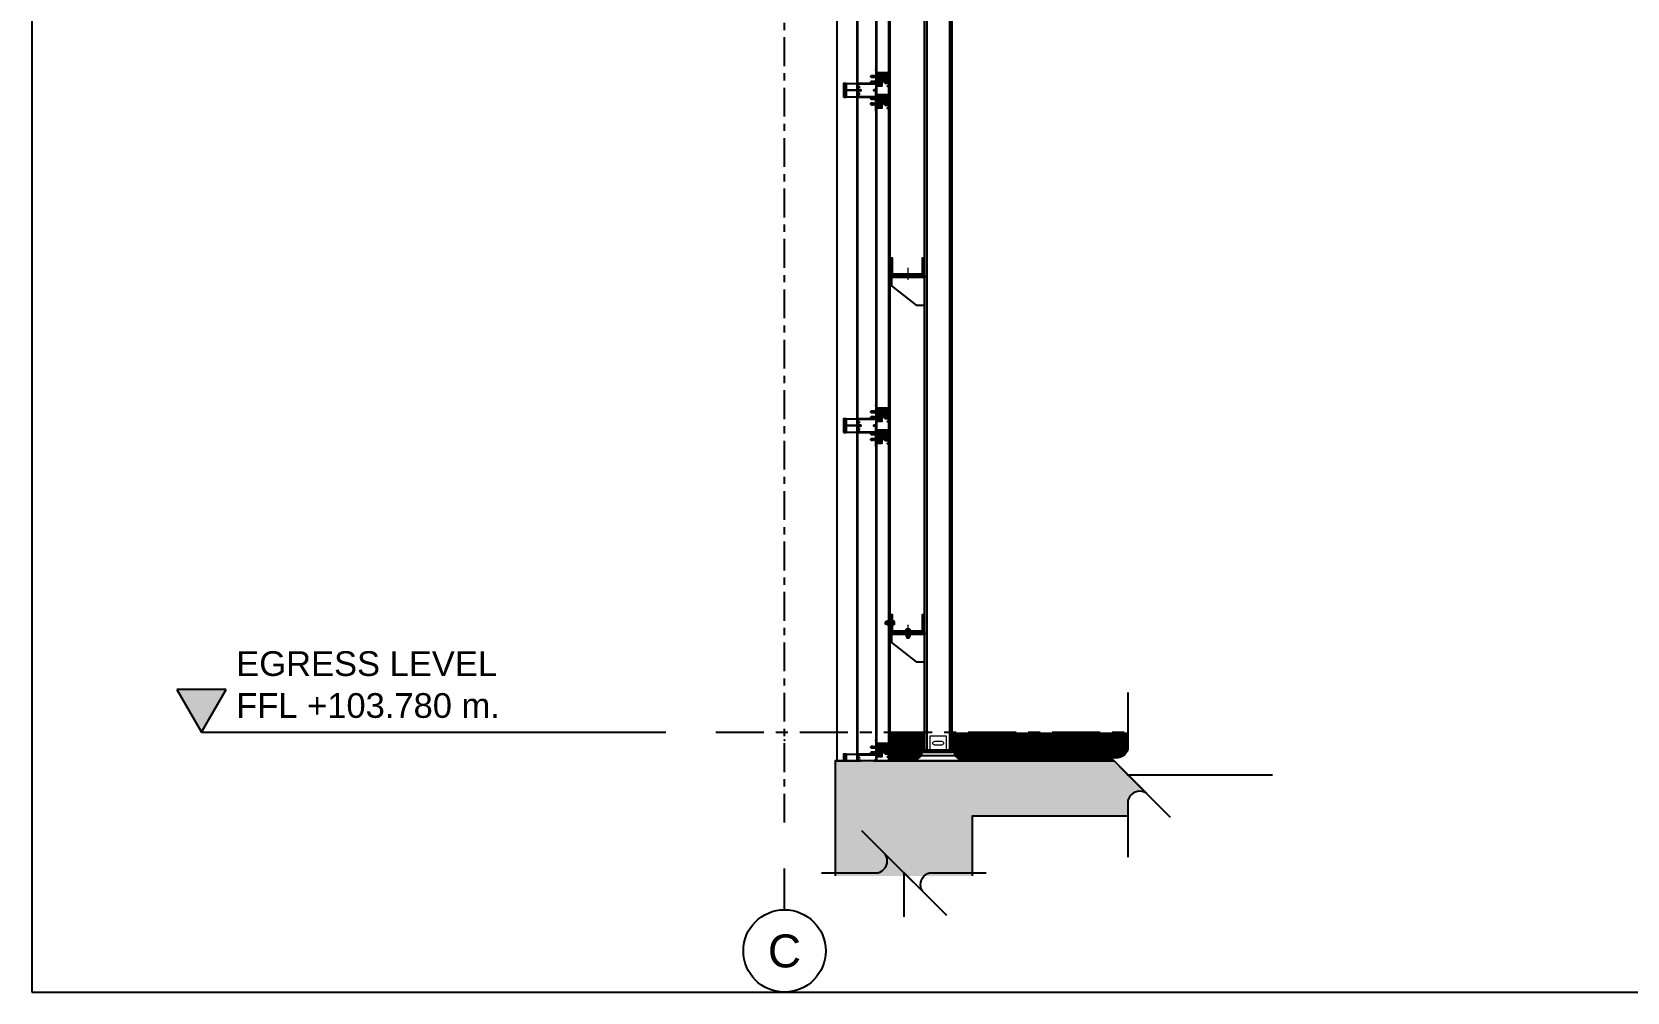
# Model space of a CAD drawing. Header units: millimetres. Extents: x -1379 to 1385823, y -4884429 to 548763.
# Drawn here: x 740051 to 745863, y -2342142 to -2338644 of the extents above; entities that cross this region are included whole.
import ezdxf
from ezdxf.enums import TextEntityAlignment as Align
from ezdxf.xclip import XClip

# ---------------------------------------------------------------- set-up
doc = ezdxf.new("R2010")
doc.units = ezdxf.units.MM
doc.header["$XCLIPFRAME"] = 0
doc.set_wipeout_variables(frame=1)
for name, pattern in [('CENTER', [50.8, 31.75, -6.35, 6.35, -6.35]), ('HIDDEN', [0.375, 0.25, -0.125]), ('TA_GL_000.70000', [1.925, 0.7, -0.175, 0.175, -0.175, 0.7]), ('TA_HL_001.00000', [6.5, 3.55, -2.95]), ('XKITLINE00', [0])]:
    doc.linetypes.add(name, pattern=pattern)
for name, color, linetype in [('000 - 0_SYM_DWG_BREAKER_DEF_SUB', 7, 'Continuous'), ('000 - 0_SYM_DWG_BREAKER_MAIN_COLOR_1', 7, 'Continuous'), ('000 - 0_SYM_DWG_BREAKER_WIPEOUT_', 7, 'Continuous'), ('000 - 0_SYM_DWG_GRID-BUBBLE_MAIN_COLOR_6', 7, 'Continuous'), ('000 - 0_SYM_DWG_GRIDLINE_MAIN_COLOR_251', 7, 'Continuous'), ('000 - 0_SYM_DWG_LEVEL_MAIN_COLOR_2', 7, 'Continuous'), ('000 - 0_SYM_DWG_LEVEL_TEXT', 7, 'Continuous'), ('000 - 0_SYM_DWG_SLOPE-SYM_TEXT_COLOR_3', 7, 'Continuous'), ('000 - CONCRETE_COL_CUT_COLOR_1', 7, 'Continuous'), ('000 - CONCRETE_COL_CUT_COLOR_5', 7, 'Continuous'), ('000 - CONCRETE_COL_HATCH_', 7, 'Continuous'), ('000 - CONCRETE_COL_WIPEOUT_', 7, 'Continuous'), ('000 - CONCRETE_WALL_CUT_COLOR_1', 7, 'Continuous'), ('000 - GRID', 7, 'CENTER'), ('000 - STRUCTURE_STEEL_ACCESORIES_MAIN_COLOR_1', 7, 'Continuous'), ('000 - STRUCTURE_STEEL_FASTERN_MAIN_COLOR_2', 7, 'Continuous'), ('000 - STRUCTURE_STEEL_FRAMING_CUT_COLOR_4', 7, 'Continuous'), ('000 - STRUCTURE_STEEL_FRAMING_HATCH_', 7, 'Continuous'), ('000 - STRUCTURE_STEEL_FRAMING_MAIN_COLOR_1', 7, 'Continuous'), ('000 - STRUCTURE_STEEL_FRAMING_MAIN_COLOR_2', 7, 'Continuous'), ('000 - STRUCTURE_STEEL_FRAMING_SUB_COLOR_2', 7, 'Continuous'), ('000 - STRUCTURE_STEEL_FRAMING_WIPEOUT_', 7, 'Continuous'), ('010 - ASPG_ACCESSORIES_MAIN_COLOR_1', 7, 'Continuous'), ('010 - ASPG_ACCESSORIES_MAIN_COLOR_2', 7, 'Continuous'), ('010 - ASPG_ACCESSORIES_SUB_COLOR_3', 7, 'Continuous'), ('010 - ASPG_EXTR_MAIN_COLOR_2', 7, 'Continuous'), ('010 - ASPG_EXTR_WIPEOUT_', 7, 'Continuous'), ('010 - ASPG_FASTERN_DEF_SUB', 7, 'Continuous'), ('010 - ASPG_FASTERN_MAIN_COLOR_1', 7, 'Continuous'), ('010 - ASPG_FASTERN_MAIN_COLOR_251', 7, 'Continuous'), ('010 - ASPG_FASTERN_SUB_COLOR_2', 7, 'Continuous'), ('010 - ASPG_FASTERN_WIPEOUT_', 7, 'Continuous'), ('010 - ASPG_FRAMING_CUT_COLOR_4', 7, 'Continuous'), ('010 - ASPG_FRAMING_HATCH_', 7, 'Continuous'), ('010 - ASPG_FRAMING_SUB_COLOR_2', 7, 'Continuous'), ('010 - ASPG_FRAMING_WIPEOUT_', 7, 'Continuous'), ('Center Line', 7, 'CENTER'), ('HATCH', 7, 'Continuous')]:
    doc.layers.add(name, color=color, linetype=linetype)
doc.layers.add('000 - STRUCTURE_STEEL_FRAMING_DEF_SUB', color=7, linetype='Continuous', plot=False)
doc.layers.add('010 - ASPG_ACCESSORIES_DEF_SUB', color=7, linetype='Continuous', plot=False)
doc.layers.add('Part', color=7, linetype='Continuous', lineweight=0)
doc.layers.add('SCREW', color=7, linetype='Continuous', lineweight=5)
doc.layers.get('000 - CONCRETE_WALL_CUT_COLOR_1').off()
doc.styles.add('ARIAL', font='arial.ttf')
doc.styles.add('Arial_1', font='arial.ttf', dxfattribs={"height": 125})
doc.styles.add('TA', font='', dxfattribs={"height": 4.5})
doc.styles.get('TA').set_extended_font_data('Cordia New')
pattern_1 = [(45, (2715.48714, 3084.9077), (-0.265165043, 0.265165043), []), (45, (2715.6639, 3084.9077), (-0.265165043, 0.265165043), [])]

# ---------------------------------------------------------------- blocks, each defined once
blk = doc.blocks.new('*U3376')
at = {"layer": '000 - CONCRETE_COL_HATCH_'}
h = blk.add_hatch(dxfattribs=at)
h.set_pattern_fill('AR-CONC', scale=0.04)
h.set_pattern_definition([(50, (25320, -793606.8257), (7.28738676, -0.63756342), [0.762, -8.382]), (355, (25320, -793606.826), (-1.40973686, 7.64227381), [0.6096, -6.70562337]), (100.4514447, (25320.607, -793606.879), (5.877649884, 7.004710076), [0.64760035, -7.123609784]), (46.1842, (25320, -793604.794), (10.84316164, -1.68169312), [1.143, -12.573]), (96.6355576, (25320.904, -793604.934), (9.49616536, 9.89704498), [0.97140093, -10.68542433]), (351.1841512, (25320, -793604.794), (9.49616536, 9.89704498), [0.91439868, -10.05838928]), (21, (25321.016, -793605.3017), (6.06457565, -4.090607927), [0.762, -8.382]), (326, (25321.016, -793605.302), (2.472081134, 7.367518645), [0.6096, -6.7056]), (71.451445, (25321.5214, -793605.6426), (8.53665677, 3.276910755), [0.64760035, -7.123597504]), (37.5, (25320, -793606.8257), (0.12354413, 3.382201555), [0, -6.62432, 0, -6.8072, 0, -6.731]), (7.5, (25320, -793606.8257), (2.6727865, 4.007222993), [0, -3.88112, 0, -6.47192, 0, -2.5654]), (327.5, (25317.7343, -793606.8257), (5.423623807, -0.22914976), [0, -2.54, 0, -7.9248, 0, -10.5156]), (317.5, (25316.7183, -793606.8257), (5.925167255, 1.01705964), [0, -3.302, 0, -5.26288, 0, -7.4676])])
h.paths.add_polyline_path([(0, 0), (0, 5750), (4390, 5750), (4390, 5250), (4690, 5250), (4690, 5750), (6390, 5750), (6390, 5350), (6690, 5350), (6690, 5950), (-500, 5950), (-500, 0)])
at = {"layer": '000 - CONCRETE_COL_CUT_COLOR_1', "color": 7, "lineweight": -2}
for points in [[(0, 0), (0, 5750), (4390, 5750)], [(6690, 5950), (-500, 5950), (-500, 0)]]:
    blk.add_lwpolyline(points, dxfattribs=at)
blk = doc.blocks.new('C-1-IV01-AR-2553-01-B_20260707-194854_SEC_2553')
at = {"layer": '000 - CONCRETE_COL_CUT_COLOR_5', "color": 7}
blk.add_blockref('*U3376', (685, 97725), dxfattribs=at)
blk = doc.blocks.new('*A2482')
at = {"layer": 'Part', "color": 7, "linetype": 'XKITLINE00', "lineweight": 0}
for p, q in [((560.731873, 232.946249), (560.571873, 232.946249)), ((560.571873, 232.946249), (560.571873, 231.646249)), ((560.731873, 231.766249), (560.731873, 232.946249)), ((563.071873, 232.946249), (562.911873, 232.946249)), ((562.911873, 232.946249), (562.911873, 231.766249)), ((563.071873, 231.646249), (563.071873, 232.946249)), ((560.571873, 231.646249), (563.071873, 231.646249)), ((562.911873, 231.766249), (560.731873, 231.766249))]:
    blk.add_line(p, q, dxfattribs=at)
blk = doc.blocks.new('*A2483')
at = {"layer": 'Part', "color": 7, "linetype": 'XKITLINE00', "lineweight": 0}
for p, q in [((560.671873, 231.526249), (560.671873, 231.646249)), ((563.071873, 231.526249), (560.671873, 231.526249)), ((563.071873, 231.646249), (563.071873, 231.526249))]:
    blk.add_line(p, q, dxfattribs=at)
blk = doc.blocks.new('*U2484')
at = {"color": 7}
blk.add_wipeout([(-120, 100), (-120, 106), (-125, 106), (-125, 171), (-117, 171), (-117, 112), (-8, 112), (-8, 171), (0, 171), (0, 106), (0, 100), (0, 0), (-30, 0), (-120, 70)], dxfattribs=at)
at = {"layer": '000 - STRUCTURE_STEEL_FRAMING_HATCH_'}
h = blk.add_hatch(dxfattribs=at)
h.set_pattern_fill('ANSI32', scale=0.5)
h.paths.add_polyline_path([(-125, 171), (-125, 106), (0, 106), (0, 171), (-8, 171), (-8, 112), (-117, 112), (-117, 171)])
h = blk.add_hatch(dxfattribs=at)
h.set_pattern_fill('ANSI32', style=0)
h.set_pattern_definition(pattern_1)
h.paths.add_polyline_path([(-38, 106), (-38, 100), (-82, 100), (-82, 106)], flags=17)
h = blk.add_hatch(dxfattribs=at)
h.set_pattern_fill('ANSI32', style=0)
h.set_pattern_definition(pattern_1)
h.paths.add_polyline_path([(-53, 112), (-53, 106), (-67, 106), (-67, 112)], flags=17)
at = {"layer": '000 - STRUCTURE_STEEL_FRAMING_CUT_COLOR_4', "color": 7}
blk.add_lwpolyline([(-125, 171), (-125, 106), (0, 106), (0, 171), (-8, 171), (-8, 112), (-117, 112), (-117, 171), (-125, 171)], dxfattribs=at)
at = {"layer": '000 - STRUCTURE_STEEL_FRAMING_DEF_SUB', "color": 7, "linetype": 'XKITLINE00', "lineweight": 0}
blk.add_line((-60, 92.1), (-60, 135), dxfattribs=at)
blk.add_line((-60, 92.1), (-60, 135), dxfattribs=at)
at = {"layer": '000 - STRUCTURE_STEEL_FRAMING_HATCH_', "color": 7, "linetype": 'XKITLINE00', "lineweight": 0}
for p, q in [((-82, 100), (-82, 106)), ((-82, 100), (-82, 106)), ((-67, 106), (-67, 112)), ((-67, 106), (-67, 112)), ((-53, 106), (-53, 112)), ((-53, 106), (-53, 112)), ((-38, 100), (-38, 106)), ((-38, 100), (-38, 106))]:
    blk.add_line(p, q, dxfattribs=at)
at = {"layer": '000 - STRUCTURE_STEEL_FRAMING_MAIN_COLOR_2', "color": 7}
blk.add_lwpolyline([(-120, 106), (0, 106), (0, 100), (-120, 100)], close=True, dxfattribs=at)
blk.add_lwpolyline([(-120, 100), (-120, 70), (-30, 0), (0, 0), (0, 100), (-120, 100)], dxfattribs=at)
at = {"color": 7, "lineweight": 0, "xscale": 50, "yscale": 50, "zscale": 50}
blk.add_blockref('*A2482', (-28153.6, -11476.3), dxfattribs=at)
at = {"layer": '000 - STRUCTURE_STEEL_FRAMING_MAIN_COLOR_2', "color": 7, "xscale": 50, "yscale": 50, "zscale": 50}
blk.add_blockref('*A2483', (-28153.6, -11476.3), dxfattribs=at)
blk = doc.blocks.new('*U3395')
at = {"color": 7}
blk.add_wipeout([(-50, 40), (50, 40), (50, 5110), (-50, 5110)], dxfattribs=at)
blk.add_wipeout([(-225, 0), (-175, 0), (-175, 6150), (-225, 6150)], dxfattribs=at).dxf.layer = '000 - STRUCTURE_STEEL_FRAMING_WIPEOUT_'
at = {"layer": '000 - STRUCTURE_STEEL_ACCESORIES_MAIN_COLOR_1', "color": 7, "lineweight": 0}
for p, q in [((30, 5060), (-30, 5060)), ((30, 90), (-30, 90))]:
    blk.add_line(p, q, dxfattribs=at)
at = {"layer": '000 - STRUCTURE_STEEL_FRAMING_SUB_COLOR_2', "color": 7}
blk.add_lwpolyline([(-42, 5110), (42, 5110), (42, 40), (-42, 40)], close=True, dxfattribs=at)
at = {"color": 7}
for p in [(-50, 1661.5), (-50, 361.5)]:
    blk.add_blockref('*U2484', p, dxfattribs=at)
blk.add_wipeout([(60, 20), (60, 30), (-60, 30), (-60, 20), (-80, 0), (80, 0)], dxfattribs=at)
blk.add_wipeout([(60, 5130), (60, 5120), (-60, 5120), (-60, 5130), (-80, 5150), (80, 5150)], dxfattribs=at).dxf.layer = '000 - STRUCTURE_STEEL_FRAMING_WIPEOUT_'
at = {"layer": '000 - STRUCTURE_STEEL_ACCESORIES_MAIN_COLOR_1', "color": 7, "lineweight": 0}
for p, q in [((-30, 90), (-30, 30)), ((30, 30), (30, 90)), ((30, 35), (-30, 35))]:
    blk.add_line(p, q, dxfattribs=at)
blk.add_lwpolyline([(-15.2, 71.5), (-12.5, 72), (12.5, 72), (15.2, 71.5), (17.4, 69.9), (19, 67.7), (19.5, 65), (19, 62.3), (17.4, 60.1), (15.2, 58.5), (12.5, 58), (-12.5, 58), (-15.2, 58.5), (-17.4, 60.1), (-19, 62.3), (-19.5, 65), (-19, 67.7), (-17.4, 69.9), (-15.2, 71.5)], close=True, dxfattribs=at)
at = {"layer": '000 - STRUCTURE_STEEL_FASTERN_MAIN_COLOR_2', "color": 7}
blk.add_line((-60, 20), (60, 20), dxfattribs=at)
at = {"layer": '000 - STRUCTURE_STEEL_FASTERN_MAIN_COLOR_2', "color": 7, "lineweight": 0}
blk.add_lwpolyline([(60, 20), (60, 30), (-60, 30), (-60, 20), (-80, 0), (80, 0)], close=True, dxfattribs=at)
at = {"layer": '000 - STRUCTURE_STEEL_FRAMING_MAIN_COLOR_1', "color": 7}
for points in [[(-225, 0), (-180, 0), (-180, 6150), (-225, 6150)], [(-180, 0), (-175, 0), (-175, 6150), (-180, 6150)]]:
    blk.add_lwpolyline(points, close=True, dxfattribs=at)
at = {"color": 7}
blk.add_wipeout([(60, 5130), (60, 5120), (-60, 5120), (-60, 5130), (-80, 5150), (80, 5150)], dxfattribs=at)
at = {"layer": '000 - STRUCTURE_STEEL_ACCESORIES_MAIN_COLOR_1', "color": 7, "lineweight": 0}
for p, q in [((-30, 5060), (-30, 5120)), ((30, 5115), (-30, 5115)), ((30, 5120), (30, 5060))]:
    blk.add_line(p, q, dxfattribs=at)
blk.add_lwpolyline([(-15.2, 5078.5), (-12.5, 5078), (12.5, 5078), (15.2, 5078.5), (17.4, 5080.1), (19, 5082.3), (19.5, 5085), (19, 5087.7), (17.4, 5089.9), (15.2, 5091.5), (12.5, 5092), (-12.5, 5092), (-15.2, 5091.5), (-17.4, 5089.9), (-19, 5087.7), (-19.5, 5085), (-19, 5082.3), (-17.4, 5080.1), (-15.2, 5078.5)], close=True, dxfattribs=at)
at = {"layer": '000 - STRUCTURE_STEEL_FASTERN_MAIN_COLOR_2', "color": 7}
blk.add_line((-60, 5130), (60, 5130), dxfattribs=at)
at = {"layer": '000 - STRUCTURE_STEEL_FASTERN_MAIN_COLOR_2', "color": 7, "lineweight": 0}
blk.add_lwpolyline([(60, 5130), (60, 5120), (-60, 5120), (-60, 5130), (-80, 5150), (80, 5150)], close=True, dxfattribs=at)
at = {"layer": '000 - STRUCTURE_STEEL_FRAMING_MAIN_COLOR_1', "color": 7}
blk.add_lwpolyline([(42, 5110), (50, 5110), (50, 40), (42, 40)], close=True, dxfattribs=at)
at = {"color": 7}
for p in [(-50, 4261.5), (-50, 2961.5)]:
    blk.add_blockref('*U2484', p, dxfattribs=at)
at = {"layer": '000 - STRUCTURE_STEEL_FRAMING_MAIN_COLOR_1', "color": 7}
blk.add_lwpolyline([(-50, 5110), (-42, 5110), (-42, 40), (-50, 40)], close=True, dxfattribs=at)
blk = doc.blocks.new('000_ASPG_TYP_FILES_20260218-010703_FRAME_EXTR_HONLIZONTAL')
at = {"layer": '010 - ASPG_FRAMING_HATCH_'}
h = blk.add_hatch(dxfattribs=at)
h.set_pattern_fill('ANSI32', scale=0.1)
edge = h.paths.add_edge_path()
edge.add_line((74.7, 2), (25, 2))
edge.add_line((25, 2), (25, 67))
edge.add_arc((24.7, 67), 0.3, 0, 90)
edge.add_line((24.7, 67.3), (0.3, 67.3))
edge.add_arc((0.3, 67), 0.3, 90, 180)
edge.add_line((0, 67), (0, 57.6))
edge.add_arc((0.3, 57.6), 0.3, 180, 270)
edge.add_line((0.3, 57.3), (1.7, 57.3))
edge.add_arc((1.7, 57.6), 0.3, 270, 360)
edge.add_line((2, 57.6), (2, 65))
edge.add_arc((2.3, 65), 0.3, 90, 180, ccw=False)
edge.add_line((2.3, 65.3), (22.7, 65.3))
edge.add_arc((22.7, 65), 0.3, 0, 90, ccw=False)
edge.add_line((23, 65), (23, 49))
edge.add_line((23, 49), (23.5, 48.5))
edge.add_line((23.5, 48.5), (23, 48))
edge.add_line((23, 48), (23, 22.3))
edge.add_line((23, 22.3), (23.5, 21.8))
edge.add_line((23.5, 21.8), (23, 21.3))
edge.add_line((23, 21.3), (23, 2.3))
edge.add_arc((22.7, 2.3), 0.3, -90, 0, ccw=False)
edge.add_line((22.7, 2), (2.3, 2))
edge.add_arc((2.3, 2.3), 0.3, 180, 270, ccw=False)
edge.add_line((2, 2.3), (2, 9.7))
edge.add_arc((1.7, 9.7), 0.3, 0, 90)
edge.add_line((1.7, 10), (0.3, 10))
edge.add_arc((0.3, 9.7), 0.3, 90, 180)
edge.add_line((0, 9.7), (0, 0.3))
edge.add_arc((0.3, 0.3), 0.3, 180, 270)
edge.add_line((0.3, 0), (74.7, 0))
at = {"layer": '010 - ASPG_ACCESSORIES_DEF_SUB', "color": 7}
for p in [(0, 67.3), (25, 67.3), (25, 67.3), (0, 57.3), (0, 10), (0, 10), (0, 0), (75, 2), (75, 0)]:
    blk.add_point(p, dxfattribs=at)
at = {"layer": '010 - ASPG_FRAMING_CUT_COLOR_4', "color": 7}
blk.add_line((75, 0.3), (75, 1.7), dxfattribs=at)
blk.add_lwpolyline([(74.7, 2), (25, 2), (25, 67, 0.414214), (24.7, 67.3), (0.3, 67.3, 0.414214), (0, 67), (0, 57.6, 0.414214), (0.3, 57.3), (1.7, 57.3, 0.414214), (2, 57.6), (2, 65, -0.414214), (2.3, 65.3), (22.7, 65.3, -0.414214), (23, 65), (23, 49), (23.5, 48.5), (23, 48), (23, 22.3), (23.5, 21.8), (23, 21.3), (23, 2.3, -0.414214), (22.7, 2), (2.3, 2, -0.414214), (2, 2.3), (2, 9.7, 0.414214), (1.7, 10), (0.3, 10, 0.414214), (0, 9.7), (0, 0.3, 0.414214), (0.3, 0), (74.7, 0)], format="xyb", dxfattribs=at)
for centre, start, end in [((2.3, 65), 90, 180), ((0.3, 57.6), 180, 270), ((0.3, 9.7), 90, 180), ((0.3, 0.3), 180, 270), ((1.7, 57.6), 270, 0), ((1.7, 9.7), 0, 90), ((2.3, 2.3), 180, 270), ((22.7, 2.3), 270, 0), ((74.7, 1.7), 0, 90), ((74.7, 0.3), 270, 0)]:
    blk.add_arc(centre, 0.3, start, end, dxfattribs=at)
blk = doc.blocks.new('PZG35-9D5')
at = {"layer": 'Center Line', "color": 7}
blk.add_line((0, 3.7), (0, -10.5), dxfattribs=at)
at = {"layer": 'SCREW', "color": 7}
for p, q in [((-1.4, 0), (-1.4, -1.1)), ((1.4, 0), (1.4, -0.6)), ((-1.9, -1.4), (1.9, -0.9)), ((-1.9, -1.4), (-1.4, -1.1)), ((-1.9, -1.4), (-1.4, -1.7)), ((-1.9, -2.7), (1.9, -2.2)), ((-1.9, -2.7), (-1.4, -2.4)), ((-1.9, -2.7), (-1.4, -3)), ((-1.9, -4), (-1.4, -3.7)), ((-1.9, -4), (-1, -3.9)), ((-1.9, -4), (-1.4, -4.3)), ((-1.4, -1.1), (1.4, -0.6)), ((-1.4, -1.7), (1.4, -1.2)), ((-1.4, -1.7), (-1.4, -2.4)), ((-1.4, -2.4), (1.4, -1.9)), ((-1.4, -3), (1.4, -2.5)), ((-1.4, -3), (-1.4, -3.7)), ((-1.4, -3.7), (-0.8, -3.6)), ((-1.4, -4.3), (-1.4, -8.1)), ((-1.4, -4.3), (-1.2, -4.3)), ((0, -9.5), (-1.4, -8.1)), ((0, -9.5), (1.4, -8.1)), ((0.6, -3.3), (1.4, -3.2)), ((0.7, -3.7), (1.9, -3.5)), ((0.7, -3.9), (1.4, -3.8)), ((0.7, -4.6), (1.4, -4.5)), ((0.7, -5), (1.9, -4.8)), ((0.7, -5.2), (1.4, -5.1)), ((1.9, -0.9), (1.4, -0.6)), ((1.9, -0.9), (1.4, -1.2)), ((1.4, -1.2), (1.4, -1.9)), ((1.9, -2.2), (1.4, -1.9)), ((1.9, -2.2), (1.4, -2.5)), ((1.4, -2.5), (1.4, -3.2)), ((1.9, -3.5), (1.4, -3.2)), ((1.9, -3.5), (1.4, -3.8)), ((1.4, -3.8), (1.4, -4.5)), ((1.9, -4.8), (1.4, -4.5)), ((1.9, -4.8), (1.4, -5.1)), ((1.4, -5.1), (1.4, -8.1))]:
    blk.add_line(p, q, dxfattribs=at)
blk.add_lwpolyline([(0, -9.5), (0.7, -5.2), (0.7, -3.6, 0.417657), (0.4, -3.3, 0.108102), (-0.8, -3.6), (-1.4, -4.7)], format="xyb", dxfattribs=at)
blk = doc.blocks.new('*U3139')
at = {"layer": 'SCREW', "color": 7}
blk.add_lwpolyline([(3, 1.8, 0.09906), (0.8, 2.5), (0.8, 2.3), (-0.8, 2.3), (-0.8, 2.5, 0.09906), (-3, 1.8, 0.266588), (-3.5, 1), (-3.5, 0.2, 0.414214), (-3.3, 0), (3.3, 0, 0.414214), (3.5, 0.2), (3.5, 1, 0.266588)], format="xyb", close=True, dxfattribs=at)
blk.add_blockref('PZG35-9D5', (0, 0), dxfattribs=at)
blk = doc.blocks.new('000_ASPG_TYP_FILES_BK_FOR_ASPG_LOUVERS_SIDE_VIEW')
at = {"color": 7}
blk.add_point((0, 0), dxfattribs=at)
at = {"layer": '010 - ASPG_ACCESSORIES_MAIN_COLOR_1', "color": 7}
blk.add_line((2.8, -12.5), (2.8, 12.5), dxfattribs=at)
for points in [[(43.2, -12.5), (0.8, -12.5), (0.8, 12.5), (43.2, 12.5)], [(52.5, 12.5), (43.2, 12.5), (43.2, -12.5), (52.5, -12.5)]]:
    blk.add_lwpolyline(points, close=True, dxfattribs=at)
at = {"layer": '010 - ASPG_ACCESSORIES_SUB_COLOR_3', "color": 7}
for p, q in [((43.5, -12.5), (43.5, 12.5)), ((43.8, -12.5), (43.8, 12.5)), ((44.3, -12.5), (44.3, 12.5)), ((45, -12.5), (45, 12.5)), ((45.8, -12.5), (45.8, 12.5)), ((46.7, -12.5), (46.7, 12.5)), ((47.6, -12.5), (47.6, 12.5)), ((48.6, -12.5), (48.6, 12.5)), ((50.6, -12.5), (50.6, 12.5)), ((51.4, -12.5), (51.4, 12.5)), ((52.1, -12.5), (52.1, 12.5)), ((52.5, -12.5), (52.5, 12.5))]:
    blk.add_line(p, q, dxfattribs=at)
at = {"layer": 'SCREW', "color": 7, "rotation": 270}
blk.add_blockref('*U3139', (2.8, 0), dxfattribs=at)
blk = doc.blocks.new('A$C57452C2B')
at = {"layer": '010 - ASPG_FASTERN_MAIN_COLOR_1', "color": 7}
for p, q in [((0.003, 0.0005), (0.003, 0.004)), ((0.01, 0), (0.004, 0)), ((0.007, 0.031), (0.0045, 0.021)), ((0.005, 0.0005), (0.005, 0.004)), ((0.009, 0.0005), (0.009, 0.004)), ((0.011, 0.0005), (0.011, 0.004))]:
    blk.add_line(p, q, dxfattribs=at)
for points in [[(0.014, 0.005), (0.014, 0.006), (0, 0.006), (0, 0.005), (0.003, 0.004), (0.011, 0.004)], [(0.0045, 0.021), (0.0045, 0.028), (0.007, 0.031), (0.0095, 0.028), (0.0095, 0.021)]]:
    blk.add_lwpolyline(points, close=True, dxfattribs=at)
for centre, radius, start, end in [((0.004, 0.0013), 0.00125, 216.8699, 323.1301), ((0.007, 0.0043), 0.00425, 241.92751, 298.07249), ((0.01, 0.0013), 0.00125, 216.8699, 323.1301)]:
    blk.add_arc(centre, radius, start, end, dxfattribs=at)
at = {"layer": '010 - ASPG_FASTERN_SUB_COLOR_2', "color": 7}
for p in [(0.0095, 0.021), (0.0045, 0.021)]:
    blk.add_line(p, (0.0045, 0.0197), dxfattribs=at)
for points in [[(0.0045, 0.0167, 0.666667), (0.0045, 0.0182), (0.0095, 0.0195, 0.666667), (0.0095, 0.018)], [(0.0045, 0.0152, 0.666667), (0.0045, 0.0167), (0.0095, 0.018, 0.666667), (0.0095, 0.0165)], [(0.0045, 0.0137, 0.666667), (0.0045, 0.0152), (0.0095, 0.0165, 0.666667), (0.0095, 0.015)], [(0.0045, 0.0122, 0.666667), (0.0045, 0.0137), (0.0095, 0.015, 0.666667), (0.0095, 0.0135)], [(0.0045, 0.0107, 0.666667), (0.0045, 0.0122), (0.0095, 0.0135, 0.666667), (0.0095, 0.012)], [(0.0045, 0.0092, 0.666667), (0.0045, 0.0107), (0.0095, 0.012, 0.666667), (0.0095, 0.0105)], [(0.0045, 0.0077, 0.666667), (0.0045, 0.0092), (0.0095, 0.0105, 0.666667), (0.0095, 0.009)], [(0.0045, 0.0062, 0.666667), (0.0045, 0.0077), (0.0095, 0.009, 0.666667), (0.0095, 0.0075)], [(0.0047, 0.006, 0.091189), (0.0045, 0.0062), (0.0095, 0.0075, 0.666667), (0.0095, 0.006)]]:
    blk.add_lwpolyline(points, format="xyb", dxfattribs=at)
for centre, start, end in [((0.0042, 0.0189), 292.61986, 67.38014), ((0.0098, 0.0203), 112.61986, 247.38014)]:
    blk.add_arc(centre, 0.000812, start, end, dxfattribs=at)
blk = doc.blocks.new('A$C6d2a724f')
at = {"color": 7}
blk.add_wipeout([(-3.7, 6.3), (3.7, 6.3), (7.3, 0), (3.7, -6.3), (-3.7, -6.3), (-7.3, 0)], dxfattribs=at).dxf.layer = '010 - ASPG_FASTERN_MAIN_COLOR_1'
at = {"layer": '010 - ASPG_FASTERN_MAIN_COLOR_1', "color": 7}
blk.add_lwpolyline([(-3.7, 6.3), (3.7, 6.3), (7.3, 0), (3.7, -6.3), (-3.7, -6.3), (-7.3, 0)], close=True, dxfattribs=at)
at = {"layer": '010 - ASPG_FASTERN_SUB_COLOR_2', "color": 7}
for radius in [6.33, 3.96]:
    blk.add_circle((0, 0), radius, dxfattribs=at)
blk = doc.blocks.new('A$Cb3d6a647')
at = {"color": 7}
blk.add_wipeout([(0, -50), (0, -50), (0, 0), (40, 0), (40, -40), (33.7, -40), (28.7, -35), (28.7, -25), (27.4, -21.8), (24.2, -20.5), (21, -21.8), (19.7, -25), (19.7, -50)], dxfattribs=at).dxf.layer = '010 - ASPG_FASTERN_WIPEOUT_'
at = {"layer": 'HATCH'}
h = blk.add_hatch(dxfattribs=at)
h.set_pattern_fill('DOTS', scale=0.5)
h.paths.add_polyline_path([(3, 0), (3, -8), (4, -8), (5, -11), (8.5, -11, -0.236068), (9, -12), (9, -19), (5, -19), (4, -22), (3, -22), (3, -28), (4, -28), (5, -31), (8.5, -31, -0.236068), (9, -32), (9, -39), (5, -39), (4, -42), (3, -42), (3, -50), (19.7, -50), (19.7, -25, -1), (28.7, -25), (28.7, -35), (33.7, -40), (40, -40), (40, 0)])
at = {"color": 7}
blk.add_point((40, -50), dxfattribs=at)
at = {"layer": '010 - ASPG_ACCESSORIES_MAIN_COLOR_1', "color": 7}
blk.add_lwpolyline([(0, 0), (3, 0), (3, -50), (0, -50)], close=True, dxfattribs=at)
at = {"layer": '010 - ASPG_ACCESSORIES_MAIN_COLOR_2', "color": 7}
blk.add_lwpolyline([(0, 0), (40, 0), (40, -40), (33.7, -40), (28.7, -35), (28.7, -25, 1), (19.7, -25), (19.7, -50), (0, -50)], format="xyb", close=True, dxfattribs=at)
at = {"color": 7, "extrusion": (0, 0, -1), "xscale": 1000, "yscale": 1000, "zscale": -1000, "rotation": 270}
for p in [(-9, -8), (-9, -28)]:
    blk.add_blockref('A$C57452C2B', p, dxfattribs=at)
at = {"color": 7}
blk.add_blockref('A$C6d2a724f', (24.2, -25), dxfattribs=at)
blk = doc.blocks.new('*U3385')
at = {"color": 7}
blk.add_wipeout([(1197, 2), (25, 2), (25, 67.3), (1197, 67.3)], dxfattribs=at).dxf.layer = '010 - ASPG_FRAMING_WIPEOUT_'
blk.add_blockref('000_ASPG_TYP_FILES_20260218-010703_FRAME_EXTR_HONLIZONTAL', (0, 0), dxfattribs=at)
at = {"color": 7, "xscale": -1}
blk.add_blockref('000_ASPG_TYP_FILES_20260218-010703_FRAME_EXTR_HONLIZONTAL', (1222, 0), dxfattribs=at)
at = {"color": 7}
blk.add_wipeout([(6110, 67.8), (6110, 144.8), (0, 144.8), (0, 67.8)], dxfattribs=at).dxf.layer = '010 - ASPG_EXTR_WIPEOUT_'
blk.add_point((25, 67.3), dxfattribs=at)
at = {"layer": '010 - ASPG_EXTR_MAIN_COLOR_2', "color": 7}
blk.add_lwpolyline([(6110, 69.8), (6110, 144.8), (0, 144.8), (0, 69.8)], close=True, dxfattribs=at)
at = {"layer": '010 - ASPG_FRAMING_SUB_COLOR_2', "color": 7}
blk.add_lwpolyline([(1197, 2), (25, 2), (25, 67.3), (1197, 67.3)], close=True, dxfattribs=at)
at = {"color": 7, "rotation": 90}
for p in [(12.5, 67.3), (1209.5, 67.3)]:
    blk.add_blockref('000_ASPG_TYP_FILES_BK_FOR_ASPG_LOUVERS_SIDE_VIEW', p, dxfattribs=at)
at = {"color": 7, "rotation": 270}
for p in [(65, 0), (1207, 0)]:
    blk.add_blockref('A$Cb3d6a647', p, dxfattribs=at)
blk = doc.blocks.new('*U3402')
at = {"color": 7}
blk.add_wipeout([(1197, 2), (25, 2), (25, 67.3), (1197, 67.3)], dxfattribs=at).dxf.layer = '010 - ASPG_FRAMING_WIPEOUT_'
at = {"layer": '010 - ASPG_FRAMING_SUB_COLOR_2', "color": 7}
blk.add_lwpolyline([(1197, 2), (25, 2), (25, 67.3), (1197, 67.3)], close=True, dxfattribs=at)
at = {"color": 7, "rotation": 90}
for p in [(12.5, 67.3), (1209.5, 67.3)]:
    blk.add_blockref('000_ASPG_TYP_FILES_BK_FOR_ASPG_LOUVERS_SIDE_VIEW', p, dxfattribs=at)
at = {"color": 7}
blk.add_blockref('000_ASPG_TYP_FILES_20260218-010703_FRAME_EXTR_HONLIZONTAL', (0, 0), dxfattribs=at)
at = {"color": 7, "xscale": -1}
blk.add_blockref('000_ASPG_TYP_FILES_20260218-010703_FRAME_EXTR_HONLIZONTAL', (1222, 0), dxfattribs=at)
at = {"color": 7, "rotation": 270}
for p in [(65, 0), (1207, 0)]:
    blk.add_blockref('A$Cb3d6a647', p, dxfattribs=at)
blk = doc.blocks.new('*U3403')
at = {"layer": '000 - 0_SYM_DWG_GRID-BUBBLE_MAIN_COLOR_6', "color": 7}
blk.add_line((20.6, 0), (15.6, 0), dxfattribs=at)
blk.add_circle((25.6, 0), 5, dxfattribs=at)
at = {"layer": '000 - 0_SYM_DWG_GRIDLINE_MAIN_COLOR_251', "color": 7, "linetype": 'ByBlock', "ltscale": 5}
blk.add_line((10, 0), (-365.8, 0), dxfattribs=at)
at = {"layer": '000 - 0_SYM_DWG_GRIDLINE_MAIN_COLOR_251', "color": 7}
blk.add_point((0, 0), dxfattribs=at)
at = {"color": 7, "style": 'TA', "flags": 1}
blk.add_attdef('LOCATION', (6, -6), '', height=4.5, rotation=270, dxfattribs=at)
at = {"layer": '000 - 0_SYM_DWG_SLOPE-SYM_TEXT_COLOR_3', "color": 7, "style": 'ARIAL'}
blk.add_attdef('GRID-HEAD', text='', height=4, rotation=90, dxfattribs=at).set_placement((25.6, 0), align=Align.MIDDLE_CENTER)
blk = doc.blocks.new('*U1921')
at = {"layer": '000 - 0_SYM_DWG_LEVEL_MAIN_COLOR_2'}
blk.add_hatch(color=7, dxfattribs=at).paths.add_polyline_path([(-67.81, 5.18), (-70.8, 0), (-73.79, 5.18)])
at = {"color": 7}
blk.add_point((0, 0), dxfattribs=at)
at = {"layer": '000 - 0_SYM_DWG_GRIDLINE_MAIN_COLOR_251', "color": 7}
blk.add_lwpolyline([(-70.8, 0), (-23.4, 0), (-18.9, 0), (-14.4, 0)], dxfattribs=at)
at = {"layer": '000 - 0_SYM_DWG_LEVEL_MAIN_COLOR_2', "color": 7, "lineweight": 25}
for p, q in [((-67.81, 5.18), (-73.79, 5.18)), ((-73.79, 5.18), (-70.8, 0)), ((-70.8, 0), (-67.81, 5.18))]:
    blk.add_line(p, q, dxfattribs=at)
at = {"layer": '000 - 0_SYM_DWG_LEVEL_TEXT', "color": 7, "style": 'Arial_1'}
for tag, p in [('LV_NAME_1', (-66.58, 11.92)), ('LV_NAME_2', (-66.59, 6.83)), ('LV_NAME_3', (-66.6, 1.74))]:
    blk.add_attdef(tag, p, '', height=3, dxfattribs=at)
blk = doc.blocks.new('C-1-IV01_REV00-1_20260708-013025_SEC_2553-1_DIMS')
at = {"color": 7, "xscale": 30, "yscale": 30, "zscale": 30}
blk.add_blockref('*U1921', (0, 103780), dxfattribs=at).add_auto_attribs({'LV_NAME_2': 'EGRESS LEVEL', 'LV_NAME_3': 'FFL +103.780 m.'})
at = {"layer": '000 - GRID', "color": 7, "linetype": 'TA_GL_000.70000', "xscale": 30, "yscale": 30, "zscale": 30, "rotation": 270}
blk.add_blockref('*U3403', (0, 103750.9), dxfattribs=at).add_auto_attribs({'GRID-HEAD': 'C'})
blk = doc.blocks.new('*U3410')
at = {"color": 7}
blk.add_wipeout([(21.09, -12), (0, -12), (0, -3.75), (-0.11, -3.43), (-0.29, -3.15), (-0.51, -2.9), (-0.78, -2.69), (-1.09, -2.54), (-1.41, -2.45), (-1.75, -2.42), (-2.08, -2.46), (-2.4, -2.56), (-2.7, -2.71), (0, 0), (2.69, 2.69), (2.39, 2.54), (2.07, 2.45), (1.73, 2.42), (1.4, 2.46), (1.08, 2.55), (0.78, 2.7), (0.52, 2.9), (0.29, 3.15), (0.12, 3.44), (0, 3.75), (0, 12), (21.09, 12), (21.1, 3.75), (21.21, 3.44), (21.39, 3.15), (21.61, 2.9), (21.87, 2.7), (22.17, 2.55), (22.49, 2.46), (22.82, 2.42), (23.16, 2.45), (23.48, 2.54), (23.78, 2.69), (21.09, 0), (18.39, -2.71), (18.69, -2.56), (19.01, -2.46), (19.34, -2.42), (19.68, -2.45), (20.01, -2.54), (20.31, -2.69), (20.58, -2.9), (20.8, -3.15), (20.98, -3.43), (21.1, -3.75)], dxfattribs=at).dxf.layer = '000 - 0_SYM_DWG_BREAKER_WIPEOUT_'
at = {"layer": '000 - 0_SYM_DWG_BREAKER_DEF_SUB', "color": 7}
blk.add_line((0, 0), (21.09, 0), dxfattribs=at)
at = {"layer": '000 - 0_SYM_DWG_BREAKER_MAIN_COLOR_1', "color": 7, "linetype": 'ByBlock', "lineweight": -2}
blk.add_line((-6.18, -6.2), (6.18, 6.2), dxfattribs=at)
blk.add_lwpolyline([(0, -12), (0, -3.75), (-0.11, -3.43), (-0.29, -3.15), (-0.51, -2.9), (-0.78, -2.69), (-1.09, -2.54), (-1.41, -2.45), (-1.75, -2.42), (-2.08, -2.46), (-2.4, -2.56), (-2.7, -2.71), (0, 0), (2.69, 2.69), (2.39, 2.54), (2.07, 2.45), (1.73, 2.42), (1.4, 2.46), (1.08, 2.55), (0.78, 2.7), (0.52, 2.9), (0.29, 3.15), (0.12, 3.44), (0, 3.75), (0, 12)], dxfattribs=at)
blk.add_point((0, 0), dxfattribs=at)
blk = doc.blocks.new('*U3412')
at = {"layer": '000 - 0_SYM_DWG_GRIDLINE_MAIN_COLOR_251', "color": 7, "linetype": 'ByBlock', "ltscale": 5}
blk.add_line((5, 0), (-34.03, 0), dxfattribs=at)
at = {"layer": '000 - 0_SYM_DWG_GRIDLINE_MAIN_COLOR_251', "color": 7}
for p in [(-29.03, 0), (0, 0)]:
    blk.add_point(p, dxfattribs=at)
at = {"color": 7, "style": 'TA', "flags": 1}
blk.add_attdef('LOCATION', (6, -6), '', height=4.5, rotation=270, dxfattribs=at)
blk = doc.blocks.new('*U3415')
at = {"color": 7}
blk.add_wipeout([(6.43, -12), (0, -12), (0, -3.75), (-0.11, -3.43), (-0.29, -3.15), (-0.51, -2.9), (-0.78, -2.69), (-1.09, -2.54), (-1.41, -2.45), (-1.75, -2.42), (-2.08, -2.46), (-2.4, -2.56), (-2.7, -2.71), (0, 0), (2.69, 2.69), (2.39, 2.54), (2.07, 2.45), (1.73, 2.42), (1.4, 2.46), (1.08, 2.55), (0.78, 2.7), (0.52, 2.9), (0.29, 3.15), (0.12, 3.44), (0, 3.75), (0, 12), (6.43, 12), (6.43, 3.75), (6.55, 3.44), (6.72, 3.15), (6.94, 2.9), (7.21, 2.7), (7.51, 2.55), (7.83, 2.46), (8.16, 2.42), (8.49, 2.45), (8.81, 2.54), (9.11, 2.69), (6.43, 0), (3.72, -2.71), (4.02, -2.56), (4.34, -2.46), (4.68, -2.42), (5.02, -2.45), (5.34, -2.54), (5.64, -2.69), (5.91, -2.9), (6.14, -3.15), (6.31, -3.43), (6.43, -3.75)], dxfattribs=at).dxf.layer = '000 - 0_SYM_DWG_BREAKER_WIPEOUT_'
at = {"layer": '000 - 0_SYM_DWG_BREAKER_DEF_SUB', "color": 7}
blk.add_line((0, 0), (6.43, 0), dxfattribs=at)
at = {"layer": '000 - 0_SYM_DWG_BREAKER_MAIN_COLOR_1', "color": 7, "linetype": 'ByBlock', "lineweight": -2}
blk.add_line((-6.18, -6.2), (6.18, 6.2), dxfattribs=at)
blk.add_lwpolyline([(0, -12), (0, -3.75), (-0.11, -3.43), (-0.29, -3.15), (-0.51, -2.9), (-0.78, -2.69), (-1.09, -2.54), (-1.41, -2.45), (-1.75, -2.42), (-2.08, -2.46), (-2.4, -2.56), (-2.7, -2.71), (0, 0), (2.69, 2.69), (2.39, 2.54), (2.07, 2.45), (1.73, 2.42), (1.4, 2.46), (1.08, 2.55), (0.78, 2.7), (0.52, 2.9), (0.29, 3.15), (0.12, 3.44), (0, 3.75), (0, 12)], dxfattribs=at)
blk.add_point((0, 0), dxfattribs=at)
blk = doc.blocks.new('*U3381')
at = {"layer": '000 - CONCRETE_COL_HATCH_'}
h = blk.add_hatch(dxfattribs=at)
h.set_pattern_fill('ANSI31', scale=0.25)
h.set_pattern_definition([(45, (9740, -845106.8257), (-0.5612660076, 0.5612660076), [])])
h.paths.add_polyline_path([(0, 0), (4870, 0), (4870, 100), (0, 100)])
at = {"layer": '000 - CONCRETE_COL_CUT_COLOR_1', "color": 7}
blk.add_lwpolyline([(0, 0), (4870, 0), (4870, 100), (0, 100), (0, 100), (0, 100), (0, 100), (0, 100), (0, 100), (0, 100), (0, 100), (0, 100), (0, 100), (0, 100), (0, 100), (0, 100), (0, 100), (0, 100), (0, 100), (0, 100), (0, 100), (0, 100), (0, 100), (0, 100), (0, 100), (0, 100), (0, 100), (0, 100), (0, 100), (0, 100), (0, 100), (0, 100), (0, 100), (0, 100), (0, 100), (0, 100), (0, 100), (0, 100), (0, 100), (0, 100), (0, 100), (0, 100), (0, 100), (0, 100), (0, 100), (0, 100), (0, 100), (0, 100)], close=True, dxfattribs=at)
blk = doc.blocks.new('*U3419')
at = {"layer": '010 - ASPG_FASTERN_DEF_SUB', "color": 7, "ltscale": 0.1}
blk.add_line((-8.4, 0), (27.5, 0, 0), dxfattribs=at)
at = {"layer": '010 - ASPG_FASTERN_MAIN_COLOR_1', "color": 7}
for p, q in [((-6.8, -5.2), (-6.8, 5.2)), ((-6, 6.9), (-1.2, 6.9)), ((-6, 3.5), (-1.2, 3.5)), ((-1.2, 8), (-1.2, -8)), ((0, 8), (-1.2, 8)), ((-1.2, -6.9), (-1.2, 6.9)), ((0, -8), (0, 8)), ((13, 8), (13, -8)), ((14.2, 8), (13, 8)), ((14.2, -8), (14.2, 8)), ((14.2, -5.2), (14.2, 5.2)), ((15, 6.9), (19.8, 6.9)), ((15, 3.5), (19.8, 3.5)), ((20.6, -5.2), (20.6, 5.2)), ((20.6, 4), (25.1, 4)), ((20.6, 3.2), (25.9, 3.2)), ((25.1, 4), (25.9, 3.2)), ((25.9, -3.2), (25.9, 3.2)), ((-6, -3.5), (-1.2, -3.5)), ((-6, -6.9), (-1.2, -6.9)), ((-1.2, -8), (0, -8)), ((13, -8), (14.2, -8)), ((15, -3.5), (19.8, -3.5)), ((15, -6.9), (19.8, -6.9)), ((20.6, -3.2), (25.9, -3.2)), ((20.6, -4), (25.1, -4)), ((25.1, -4), (25.9, -3.2))]:
    blk.add_line(p, q, dxfattribs=at)
at = {"layer": '010 - ASPG_FASTERN_MAIN_COLOR_1', "color": 7, "elevation": 0}
for points in [[(-6, 6.9, 0.46188), (-6, 3.5, 0.23094), (-6, -3.5, 0.46188), (-6, -6.9)], [(15, 6.9, 0.46188), (15, 3.5, 0.23094), (15, -3.5, 0.46188), (15, -6.9)], [(19.8, 6.9, -0.46188), (19.8, 3.5, -0.23094), (19.8, -3.5, -0.46188), (19.8, -6.9)]]:
    blk.add_lwpolyline(points, format="xyb", dxfattribs=at)
at = {"layer": '010 - ASPG_FASTERN_MAIN_COLOR_251', "color": 7, "linetype": 'HIDDEN'}
for p, q in [((0, 4), (13, 4, 0)), ((0, 3.2), (13, 3.2, 0)), ((0, -3.2), (13, -3.2, 0)), ((0, -4), (13, -4, 0))]:
    blk.add_line(p, q, dxfattribs=at)
blk = doc.blocks.new('A$C4706abc5')
at = {"color": 7, "rotation": 180}
blk.add_blockref('*U3419', (-57, 29.5), dxfattribs=at)
at = {"color": 7, "xscale": -1, "rotation": 90}
blk.add_blockref('*U3419', (0, 0), dxfattribs=at)

msp = doc.modelspace()

# ---------------------------------------------------------------- block references
at = {"color": 7}
msp.add_blockref('C-1-IV01_REV00-1_20260708-013025_SEC_2553-1_DIMS', (742793, -2444975.4), dxfattribs=at)
at = {"layer": '000 - CONCRETE_WALL_CUT_COLOR_1', "color": 7}
ref = msp.add_blockref('*U3381', (743178, -2341300.4), dxfattribs=at)
XClip(ref).set_block_clipping_path([(-295.147868134, -241.1341014747), (945.34487089, 544.4614942311)])

# ---------------------------------------------------------------- next in the draw order: linework, layer by layer
at = {"color": 7}
msp.add_lwpolyline([(740050.7, -2342142.5), (763300.7, -2342142.5), (763300.7, -2330142.5), (740050.7, -2330142.5)], close=True, dxfattribs=at)

# ---------------------------------------------------------------- next in the draw order: block references
msp.add_blockref('*U3395', (743353, -2341300.4), dxfattribs=at)
at = {"color": 7, "xscale": 25, "yscale": 25, "zscale": 25, "rotation": 270}
msp.add_blockref('*U3415', (743228, -2341707.6), dxfattribs=at)

# ---------------------------------------------------------------- next in the draw order: block references
at = {"color": 7, "linetype": 'TA_HL_001.00000', "rotation": 90}
msp.add_blockref('*U3385', (743128, -2341300.4), dxfattribs=at)

# ---------------------------------------------------------------- next in the draw order: block references
msp.add_blockref('*U3402', (743128, -2340078.4), dxfattribs=at)
at = {"layer": '000 - GRID', "color": 7, "linetype": 'TA_GL_000.70000', "xscale": 50, "yscale": 50, "zscale": 50, "rotation": 180}
msp.add_blockref('*U3412', (742793, -2341195.4), dxfattribs=at)

# ---------------------------------------------------------------- next in the draw order: block references
at = {"color": 7, "linetype": 'TA_HL_001.00000', "rotation": 90}
msp.add_blockref('*U3402', (743128, -2338856.4), dxfattribs=at)

# ---------------------------------------------------------------- next in the draw order: block references
at = {"color": 7}
ref = msp.add_blockref('C-1-IV01-AR-2553-01-B_20260707-194854_SEC_2553', (742793, -2444975.4), dxfattribs=at)
XClip(ref).set_block_clipping_path([(-3810.000000812, 103256.545678352), (1427.1954528854, 114686.4211898381)])

# ---------------------------------------------------------------- next in the draw order: block references
msp.add_blockref('A$C4706abc5', (743243, -2340826.9), dxfattribs=at)
at = {"color": 7, "xscale": 25, "yscale": -25, "zscale": 25}
msp.add_blockref('*U3410', (744044.3, -2341350.4), dxfattribs=at)

doc.saveas('drawing.dxf')
